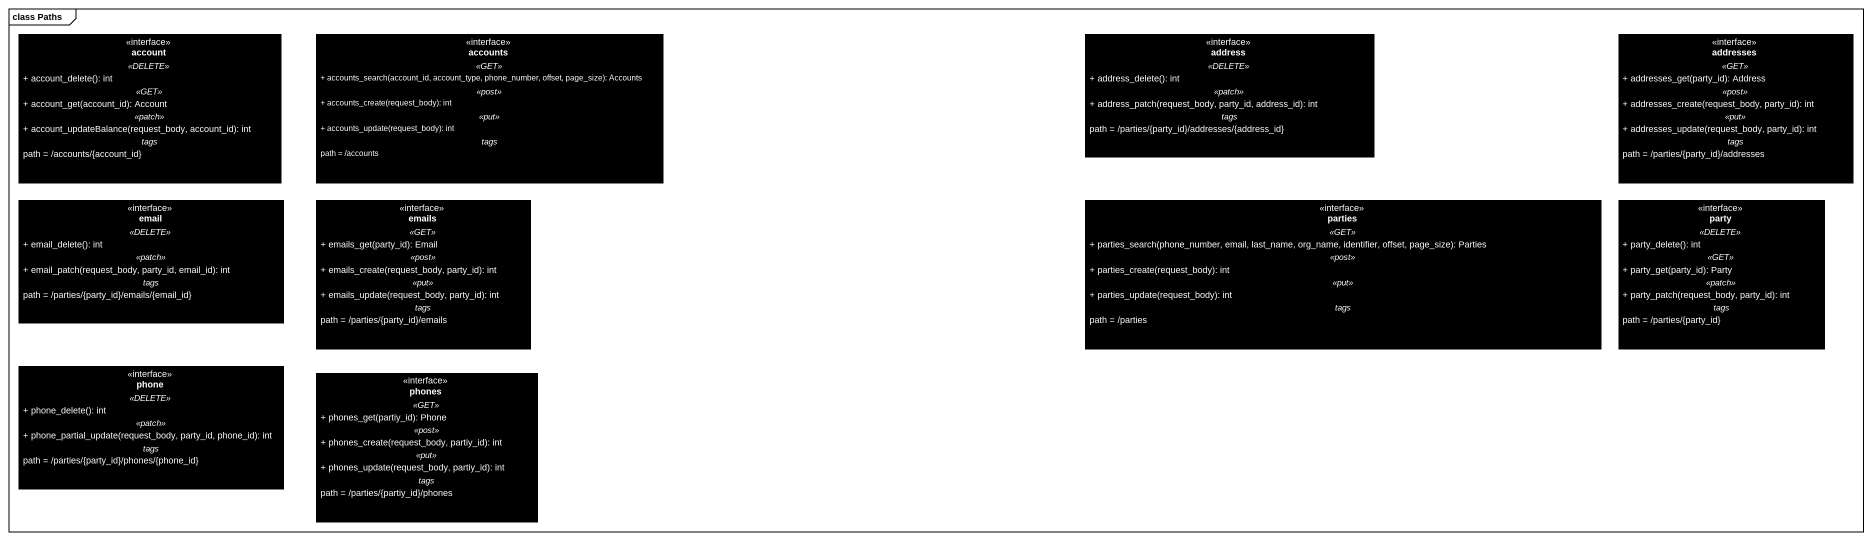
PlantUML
@startuml
mainframe class Paths
hide circle
hide empty members
skinparam classAttributeIconSize 0
interface account #000000 {
  .. <<DELETE>> ..
  + account_delete(): int
  .. <<GET>> ..
  + account_get(account_id): Account
  .. <<patch>> ..
  + account_updateBalance(request_body, account_id): int
  -- tags --
  path = /accounts/{account_id}
}
interface accounts #000000 {
  .. <<GET>> ..
  + accounts_search(account_id, account_type, phone_number, offset, page_size): Accounts
  .. <<post>> ..
  + accounts_create(request_body): int
  .. <<put>> ..
  + accounts_update(request_body): int
  -- tags --
  path = /accounts
}
interface address #000000 {
  .. <<DELETE>> ..
  + address_delete(): int
  .. <<patch>> ..
  + address_patch(request_body, party_id, address_id): int
  -- tags --
  path = /parties/{party_id}/addresses/{address_id}
}
interface addresses #000000 {
  .. <<GET>> ..
  + addresses_get(party_id): Address
  .. <<post>> ..
  + addresses_create(request_body, party_id): int
  .. <<put>> ..
  + addresses_update(request_body, party_id): int
  -- tags --
  path = /parties/{party_id}/addresses
}
interface email #000000 {
  .. <<DELETE>> ..
  + email_delete(): int
  .. <<patch>> ..
  + email_patch(request_body, party_id, email_id): int
  -- tags --
  path = /parties/{party_id}/emails/{email_id}
}
interface emails #000000 {
  .. <<GET>> ..
  + emails_get(party_id): Email
  .. <<post>> ..
  + emails_create(request_body, party_id): int
  .. <<put>> ..
  + emails_update(request_body, party_id): int
  -- tags --
  path = /parties/{party_id}/emails
}
interface parties #000000 {
  .. <<GET>> ..
  + parties_search(phone_number, email, last_name, org_name, identifier, offset, page_size): Parties
  .. <<post>> ..
  + parties_create(request_body): int
  .. <<put>> ..
  + parties_update(request_body): int
  -- tags --
  path = /parties
}
interface party #000000 {
  .. <<DELETE>> ..
  + party_delete(): int
  .. <<GET>> ..
  + party_get(party_id): Party
  .. <<patch>> ..
  + party_patch(request_body, party_id): int
  -- tags --
  path = /parties/{party_id}
}
interface phone #000000 {
  .. <<DELETE>> ..
  + phone_delete(): int
  .. <<patch>> ..
  + phone_partial_update(request_body, party_id, phone_id): int
  -- tags --
  path = /parties/{party_id}/phones/{phone_id}
}
interface phones #000000 {
  .. <<GET>> ..
  + phones_get(partiy_id): Phone
  .. <<post>> ..
  + phones_create(request_body, partiy_id): int
  .. <<put>> ..
  + phones_update(request_body, partiy_id): int
  -- tags --
  path = /parties/{partiy_id}/phones
}
@enduml
